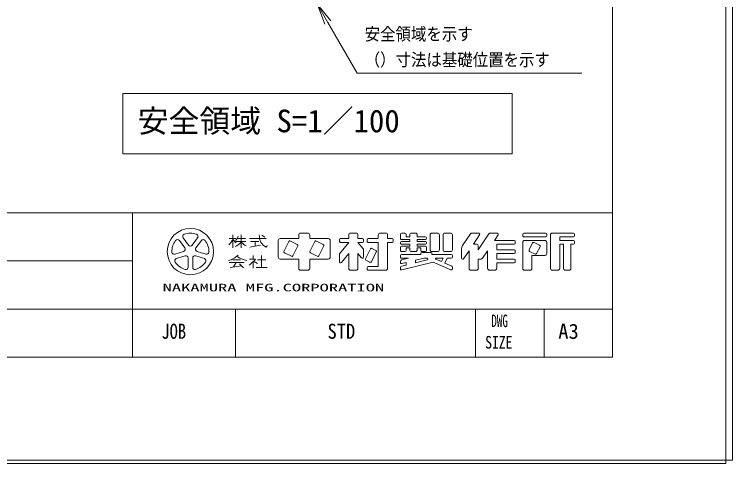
# Model space of a CAD drawing. Units: millimetres at full size, sheet at 1:10, with parts at other scales. Extents: x 5 to 8405, y -5 to 5945.
# Drawn here: x 6310 to 8405, y -5 to 1304 of the extents above; entities that cross this region are included whole.
import ezdxf
from ezdxf.enums import TextEntityAlignment as Align

# ---------------------------------------------------------------- set-up
doc = ezdxf.new("R2010")
doc.units = ezdxf.units.MM
doc.header["$LTSCALE"] = 10
for name, color, linetype, lineweight in [('DEFPOINTS_3', 7, 'Continuous', 0), ('LY_2', 7, 'Continuous', 0), ('LY_5', 7, 'Continuous', 0), ('LY_6', 7, 'Continuous', 0)]:
    doc.layers.add(name, color=color, linetype=linetype, lineweight=lineweight)
doc.layers.add('LY_4', color=7, linetype='Continuous')
doc.styles.add('ＭＳ ゴシック', font='')
doc.styles.get('ＭＳ ゴシック').set_extended_font_data('MS Gothic')

# ---------------------------------------------------------------- blocks, each defined once
blk = doc.blocks.new('-003-_U3')
at = {"color": 7, "linetype": 'Continuous', "lineweight": 0}
for p, q in [((-1, 0.1667), (0, 0)), ((0, 0), (-1, 0)), ((-1, -0.1667), (0, 0))]:
    blk.add_line(p, q, dxfattribs=at)

msp = doc.modelspace()

# ---------------------------------------------------------------- linework, layer by layer
at = {"layer": 'DEFPOINTS_3'}
for p, q in [((8405, 5.21), (8405, 5945.21)), ((5, 5.21), (8405, 5.21))]:
    msp.add_line(p, q, dxfattribs=at)
at = {"layer": 'LY_2'}
for p, q in [((8055, 305.21), (8055, 5645.21)), ((355, 725.21), (8055, 725.21)), ((6655, 725.21), (6655, 305.21)), ((6802.43, 653.07), (6818.12, 631.47)), ((6829.04, 631.47), (6844.73, 653.07)), ((6936.98, 650.27), (6955.88, 650.27)), ((6947.78, 661.07), (6947.78, 623.27)), ((6959.63, 650.27), (6984.5, 650.27)), ((6972.08, 661.07), (6972.08, 623.27)), ((6996.38, 650.27), (7044.98, 650.27)), ((7040.63, 654.55), (7031.81, 660.43)), ((7085.48, 650.27), (7139.48, 650.27)), ((7139.48, 661.07), (7139.48, 650.27)), ((7144.88, 666.47), (7166.48, 666.47)), ((7171.88, 661.07), (7171.88, 650.27)), ((7171.88, 650.27), (7225.88, 650.27)), ((7261.52, 650.27), (7285.28, 650.27)), ((7285.28, 661.07), (7285.28, 650.27)), ((7290.68, 666.47), (7306.88, 666.47)), ((7312.28, 661.07), (7312.28, 650.27)), ((7312.28, 650.27), (7325.24, 650.27)), ((7342.52, 650.27), (7371.68, 650.27)), ((7371.68, 661.07), (7371.68, 650.27)), ((7377.08, 666.47), (7393.28, 666.47)), ((7398.68, 661.07), (7398.68, 650.27)), ((7398.68, 650.27), (7411.64, 650.27)), ((7436.48, 663.23), (7436.48, 650.81)), ((7439.72, 666.47), (7449.44, 666.47)), ((7452.68, 663.23), (7452.68, 655.67)), ((7452.68, 655.67), (7463.48, 655.67)), ((7463.48, 661.07), (7463.48, 655.67)), ((7479.68, 666.47), (7468.88, 666.47)), ((7485.08, 661.07), (7485.08, 655.67)), ((7485.08, 655.67), (7508.84, 655.67)), ((7512.08, 652.43), (7512.08, 650.81)), ((7522.88, 661.07), (7522.88, 617.87)), ((7528.28, 666.47), (7544.48, 666.47)), ((7549.88, 661.07), (7549.88, 617.87)), ((7560.68, 661.07), (7560.68, 617.87)), ((7566.08, 666.47), (7582.28, 666.47)), ((7587.68, 661.07), (7587.68, 617.87)), ((7617.4, 630.05), (7640.08, 664.07)), ((7644.57, 666.47), (7664.43, 666.47)), ((7648.88, 634.07), (7667.12, 661.44)), ((7663.28, 617.87), (7694.08, 664.07)), ((7698.57, 666.47), (7718.43, 666.47)), ((7710.08, 644.87), (7721.12, 661.44)), ((7792.88, 663.23), (7792.88, 658.91)), ((7796.12, 666.47), (7859.84, 666.47)), ((7796.12, 655.67), (7859.84, 655.67)), ((7863.08, 663.23), (7863.08, 658.91)), ((7873.88, 661.07), (7873.88, 563.87)), ((7879.28, 666.47), (7940.84, 666.47)), ((7900.88, 655.67), (7940.84, 655.67)), ((7900.88, 655.67), (7900.88, 644.87)), ((7944.08, 663.23), (7944.08, 658.91)), ((6807.2, 623.54), (6791.5, 645.14)), ((6855.66, 645.14), (6839.96, 623.54)), ((6956.69, 642.17), (6985.58, 642.17)), ((6997.23, 625.6), (7027.93, 631.74)), ((6999.08, 642.17), (7023.38, 642.17)), ((7012.58, 642.17), (7012.58, 628.67)), ((7080.08, 644.87), (7080.08, 596.27)), ((7111.03, 641.98), (7096.65, 613.21)), ((7135.5, 633.36), (7115.38, 643.42)), ((7122.57, 600.25), (7136.95, 629.02)), ((7186.63, 641.98), (7172.25, 613.21)), ((7211.1, 633.36), (7190.98, 643.42)), ((7198.17, 600.25), (7212.55, 629.02)), ((7231.28, 644.87), (7231.28, 596.27)), ((7258.28, 647.03), (7258.28, 642.71)), ((7285.28, 639.47), (7258.28, 605.72)), ((7261.52, 639.47), (7285.28, 639.47)), ((7312.28, 639.47), (7325.24, 639.47)), ((7312.28, 639.47), (7328.48, 619.22)), ((7328.48, 647.03), (7328.48, 642.71)), ((7339.28, 647.03), (7339.28, 642.71)), ((7342.52, 639.47), (7371.68, 639.47)), ((7371.68, 639.47), (7371.68, 569.27)), ((7398.68, 639.47), (7411.64, 639.47)), ((7398.68, 639.47), (7398.68, 563.87)), ((7414.88, 647.03), (7414.88, 642.71)), ((7436.48, 638.93), (7436.48, 637.31)), ((7439.72, 647.57), (7463.48, 647.57)), ((7439.72, 642.17), (7463.48, 642.17)), ((7439.72, 634.07), (7463.48, 634.07)), ((7439.72, 628.67), (7463.48, 628.67)), ((7463.48, 647.57), (7463.48, 642.17)), ((7463.48, 634.07), (7463.48, 628.67)), ((7485.08, 647.57), (7485.08, 642.17)), ((7485.08, 647.57), (7508.84, 647.57)), ((7485.08, 642.17), (7508.84, 642.17)), ((7485.08, 634.07), (7485.08, 628.67)), ((7485.08, 634.07), (7508.84, 634.07)), ((7485.08, 628.67), (7508.84, 628.67)), ((7512.08, 638.93), (7512.08, 637.31)), ((7648.88, 634.07), (7657.88, 634.07)), ((7663.28, 628.67), (7663.28, 617.87)), ((7710.08, 644.87), (7768.04, 644.87)), ((7717.28, 634.07), (7717.28, 617.87)), ((7717.28, 634.07), (7768.04, 634.07)), ((7771.28, 641.63), (7771.28, 637.31)), ((7792.88, 639.47), (7792.88, 563.87)), ((7798.28, 644.87), (7857.68, 644.87)), ((7821.67, 637.66), (7811.61, 617.53)), ((7826.02, 639.1), (7841.82, 631.2)), ((7863.08, 639.47), (7863.08, 607.07)), ((7900.88, 644.87), (7940.84, 644.87)), ((7900.88, 634.07), (7900.88, 563.87)), ((7900.88, 634.07), (7911.68, 634.07)), ((7911.68, 634.07), (7911.68, 563.87)), ((7933.28, 634.07), (7933.28, 563.87)), ((7933.28, 634.07), (7940.84, 634.07)), ((7944.08, 641.63), (7944.08, 637.31)), ((6778.43, 604.9), (6803.82, 613.15)), ((6843.34, 613.15), (6868.73, 604.9)), ((7098.1, 608.86), (7118.22, 598.8)), ((7173.7, 608.86), (7193.82, 598.8)), ((7328.48, 619.22), (7328.48, 596.06)), ((7348.63, 620.38), (7334.25, 591.61)), ((7365.91, 611.74), (7351.53, 582.97)), ((7352.98, 621.82), (7364.46, 616.08)), ((7436.48, 625.43), (7436.48, 615.71)), ((7439.72, 612.47), (7449.44, 612.47)), ((7452.68, 623.27), (7452.68, 615.71)), ((7452.68, 623.27), (7463.48, 623.27)), ((7463.48, 623.27), (7463.48, 617.87)), ((7468.88, 612.47), (7479.68, 612.47)), ((7485.08, 623.27), (7495.88, 623.27)), ((7485.08, 623.27), (7485.08, 617.87)), ((7495.88, 623.27), (7495.88, 615.71)), ((7499.12, 612.47), (7508.84, 612.47)), ((7499.12, 609.77), (7525.04, 609.77)), ((7512.08, 625.43), (7512.08, 615.71)), ((7528.28, 612.47), (7544.48, 612.47)), ((7566.08, 612.47), (7582.28, 612.47)), ((7614.68, 621.07), (7614.68, 593.47)), ((7620.62, 591.68), (7636.28, 615.17)), ((7636.28, 615.17), (7636.28, 563.87)), ((7675.68, 593.28), (7690.28, 615.17)), ((7690.28, 615.17), (7690.28, 563.87)), ((7717.28, 617.87), (7768.04, 617.87)), ((7771.28, 614.63), (7771.28, 610.31)), ((7813.06, 613.18), (7828.86, 605.28)), ((7843.27, 626.86), (7833.21, 606.73)), ((6807.99, 600.31), (6782.6, 592.06)), ((6816.83, 567.19), (6816.83, 593.89)), ((6830.33, 593.89), (6830.33, 567.19)), ((6864.56, 592.06), (6839.17, 600.31)), ((6947.78, 588.17), (6969.38, 588.17)), ((6996.38, 590.87), (7013.98, 590.87)), ((7007.18, 601.67), (7007.18, 590.87)), ((7019.33, 588.17), (7043.63, 588.17)), ((7031.48, 601.67), (7031.48, 566.57)), ((7085.48, 590.87), (7139.48, 590.87)), ((7139.48, 590.87), (7139.48, 563.87)), ((7171.88, 590.87), (7171.88, 563.87)), ((7171.88, 590.87), (7225.88, 590.87)), ((7258.28, 605.72), (7258.28, 582.56)), ((7285.28, 607.07), (7264.05, 580.54)), ((7285.28, 607.07), (7285.28, 563.87)), ((7312.28, 607.07), (7312.28, 563.87)), ((7312.28, 607.07), (7322.71, 594.04)), ((7335.7, 587.26), (7347.18, 581.52)), ((7436.48, 601.13), (7436.48, 596.81)), ((7460.21, 593.57), (7438.93, 588.25)), ((7439.72, 604.37), (7495.88, 604.37)), ((7439.72, 593.57), (7460.21, 593.57)), ((7504.74, 593.57), (7479.68, 587.31)), ((7514.53, 588.79), (7479.68, 580.07)), ((7479.68, 587.31), (7479.68, 580.07)), ((7495.88, 606.53), (7495.88, 604.37)), ((7504.74, 593.57), (7513.94, 593.57)), ((7528.28, 606.53), (7528.28, 604.37)), ((7528.28, 604.37), (7584.44, 604.37)), ((7539.57, 590.47), (7555.64, 583.33)), ((7540.23, 593.57), (7560.76, 593.57)), ((7555.64, 583.33), (7560.76, 593.57)), ((7565.52, 578.94), (7572.83, 593.57)), ((7572.83, 593.57), (7584.44, 593.57)), ((7587.68, 601.13), (7587.68, 596.81)), ((7663.28, 590.87), (7663.28, 563.87)), ((7663.28, 590.87), (7671.19, 590.87)), ((7717.28, 607.07), (7768.04, 607.07)), ((7717.28, 607.07), (7717.28, 590.87)), ((7717.28, 590.87), (7768.04, 590.87)), ((7771.28, 587.63), (7771.28, 583.31)), ((7819.88, 601.67), (7857.68, 601.67)), ((7819.88, 601.67), (7819.88, 563.87)), ((4305, 585.21), (6655, 585.21)), ((6936.98, 580.88), (6980.18, 580.88)), ((6939.7, 566.56), (6972.75, 571.28)), ((6957.02, 580.88), (6949.23, 567.92)), ((6966.68, 577.35), (6978.8, 565.22)), ((7007.18, 583.4), (7007.18, 563.87)), ((7008.19, 584.42), (7019.08, 578.13)), ((7015.28, 566.57), (7047.68, 566.57)), ((7339.28, 566.03), (7339.28, 561.71)), ((7342.52, 569.27), (7371.68, 569.27)), ((7436.48, 585.11), (7436.48, 580.66)), ((7436.48, 566.74), (7436.48, 562.29)), ((7452.68, 573.32), (7438.93, 569.89)), ((7532, 582.02), (7440.51, 559.15)), ((7452.68, 580.56), (7440.51, 577.52)), ((7452.68, 580.56), (7452.68, 573.32)), ((7532, 582.02), (7583.12, 559.3)), ((7565.52, 578.94), (7585.76, 569.95)), ((7587.68, 566.99), (7587.68, 562.26)), ((7717.28, 580.07), (7768.04, 580.07)), ((7717.28, 580.07), (7717.28, 563.87)), ((7144.88, 558.47), (7166.48, 558.47)), ((7290.68, 558.47), (7306.88, 558.47)), ((7342.52, 558.47), (7393.28, 558.47)), ((7641.68, 558.47), (7657.88, 558.47)), ((7695.68, 558.47), (7711.88, 558.47)), ((7798.28, 558.47), (7814.48, 558.47)), ((7879.28, 558.47), (7895.48, 558.47)), ((7917.08, 558.47), (7927.88, 558.47)), ((3205, 445.21), (8055, 445.21)), ((6955, 445.21), (6955, 305.21)), ((7655, 445.21), (7655, 305.21)), ((7855, 445.21), (7855, 305.21)), ((355, 305.21), (8055, 305.21))]:
    msp.add_line(p, q, dxfattribs=at)
msp.add_circle((6823.58, 612.47), 67.5, dxfattribs=at)
for centre, radius, start, end in [((6807.89, 657.04), 6.75, 109.39847, 215.99997), ((6823.58, 612.47), 54, 70.60155, 109.39847), ((6839.27, 657.04), 6.75, 324, 70.60155), ((6934.96, 666.15), 29.34, 313.72108, 343.54317), ((7063.74, 659.09), 39.06, 177.09472, 240.51891), ((7085.48, 644.87), 5.4, 89.99998, 179.99996), ((7144.88, 661.07), 5.4, 89.99998, 179.99996), ((7166.48, 661.07), 5.4, 0, 89.99998), ((7225.88, 644.87), 5.4, 0, 89.99998), ((7261.52, 647.03), 3.24, 89.99998, 179.99996), ((7290.68, 661.07), 5.4, 89.99998, 179.99996), ((7306.88, 661.07), 5.4, 0, 89.99998), ((7325.24, 647.03), 3.24, 0, 89.99998), ((7342.52, 647.03), 3.24, 89.99998, 179.99996), ((7377.08, 661.07), 5.4, 89.99998, 179.99996), ((7393.28, 661.07), 5.4, 0, 89.99998), ((7411.64, 647.03), 3.24, 0, 89.99998), ((7439.72, 663.23), 3.24, 89.99998, 179.99996), ((7439.72, 650.81), 3.24, 179.99998, 270.00002), ((7449.44, 663.23), 3.24, 0, 89.99998), ((7468.88, 661.07), 5.4, 89.99998, 179.99996), ((7479.68, 661.07), 5.4, 0, 89.99998), ((7508.84, 652.43), 3.24, 0, 89.99998), ((7508.84, 650.81), 3.24, 270.00002, 0), ((7528.28, 661.07), 5.4, 89.99998, 179.99996), ((7544.48, 661.07), 5.4, 0, 89.99998), ((7566.08, 661.07), 5.4, 89.99998, 179.99996), ((7582.28, 661.07), 5.4, 0, 89.99998), ((7644.57, 661.07), 5.4, 89.99998, 146.30984), ((7664.43, 663.23), 3.24, 326.31015, 89.99998), ((7698.57, 661.07), 5.4, 89.99998, 146.3098), ((7718.43, 663.23), 3.24, 326.31003, 89.99998), ((7796.12, 663.23), 3.24, 89.99998, 179.99996), ((7796.12, 658.91), 3.24, 179.99998, 270.00002), ((7859.84, 663.23), 3.24, 0, 89.99998), ((7859.84, 658.91), 3.24, 270.00002, 0), ((7879.28, 661.07), 5.4, 89.99998, 179.99996), ((7940.84, 663.23), 3.24, 0, 89.99998), ((7940.84, 658.91), 3.24, 270.00002, 0), ((6823.58, 612.47), 54, 142.60154, 181.39846), ((6786.04, 641.17), 6.75, 35.99999, 142.60154), ((6823.58, 635.44), 6.75, 215.99998, 324), ((6861.12, 641.17), 6.75, 37.39846, 143.99995), ((6823.58, 612.47), 54, 358.60155, 37.39847), ((6905.68, 666.89), 45.69, 311.36185, 337.13638), ((6987.34, 673.75), 46.9, 212.50346, 230.00631), ((6927.53, 681.57), 60.68, 295.86917, 317.23867), ((7016.63, 681.57), 60.68, 222.76131, 240.10806), ((7024.21, 641.3), 25.98, 321.42112, 334.8249), ((7113.93, 640.53), 3.24, 63.43492, 153.43499), ((7134.05, 630.46), 3.24, 333.4349, 63.43487), ((7189.53, 640.53), 3.24, 63.43492, 153.43499), ((7209.65, 630.46), 3.24, 333.4349, 63.43487), ((7261.52, 642.71), 3.24, 179.99998, 270.00002), ((7325.24, 642.71), 3.24, 270.00002, 0), ((7342.52, 642.71), 3.24, 179.99998, 270.00002), ((7411.64, 642.71), 3.24, 270.00002, 0), ((7439.72, 638.93), 3.24, 89.99998, 179.99996), ((7439.72, 637.31), 3.24, 179.99998, 270.00002), ((7439.72, 625.43), 3.24, 89.99998, 179.99996), ((7508.84, 638.93), 3.24, 0, 89.99998), ((7508.84, 637.31), 3.24, 270.00002, 0), ((7508.84, 625.43), 3.24, 0, 89.99998), ((7630.88, 621.07), 16.2, 146.30999, 179.99996), ((7657.88, 628.67), 5.4, 0, 89.99998), ((7768.04, 641.63), 3.24, 0, 89.99998), ((7768.04, 637.31), 3.24, 270.00002, 0), ((7798.28, 639.47), 5.4, 89.99998, 179.99996), ((7824.57, 636.21), 3.24, 63.43447, 153.43474), ((7840.37, 628.3), 3.24, 333.43484, 63.43447), ((7857.68, 639.47), 5.4, 0, 89.99998), ((7940.84, 641.63), 3.24, 0, 89.99998), ((7940.84, 637.31), 3.24, 270.00002, 0), ((6776.34, 611.32), 6.75, 181.39848, 287.99997), ((6801.74, 619.57), 6.75, 287.99998, 35.99999), ((6845.42, 619.57), 6.75, 143.99996, 251.99999), ((6870.82, 611.32), 6.75, 252.00001, 358.60156), ((7099.55, 611.76), 3.24, 153.43495, 243.43485), ((7175.15, 611.76), 3.24, 153.43495, 243.43485), ((7351.53, 618.93), 3.24, 63.43487, 153.43498), ((7363.01, 613.18), 3.24, 333.43492, 63.43493), ((7439.72, 615.71), 3.24, 179.99998, 270.00002), ((7449.44, 615.71), 3.24, 270.00002, 0), ((7468.88, 617.87), 5.4, 179.99998, 270.00002), ((7479.68, 617.87), 5.4, 270.00002, 0), ((7499.12, 615.71), 3.24, 179.99998, 270.00002), ((7499.12, 606.53), 3.24, 89.99998, 179.99996), ((7508.84, 615.71), 3.24, 270.00002, 0), ((7528.28, 617.87), 5.4, 179.99998, 270.00002), ((7525.04, 606.53), 3.24, 0, 89.99998), ((7544.48, 617.87), 5.4, 270.00002, 0), ((7566.08, 617.87), 5.4, 179.99998, 270.00002), ((7582.28, 617.87), 5.4, 270.00002, 0), ((7768.04, 614.63), 3.24, 0, 89.99998), ((7768.04, 610.31), 3.24, 270.00002, 0), ((7814.51, 616.08), 3.24, 153.43517, 243.43529), ((6784.69, 585.64), 6.75, 107.99999, 214.60154), ((6810.08, 593.89), 6.75, 359.99997, 107.99999), ((6837.08, 593.89), 6.75, 71.99997, 179.99999), ((6862.47, 585.64), 6.75, 325.39847, 71.99996), ((6917.04, 650.34), 66.41, 285.11261, 313.40619), ((6999.6, 649.08), 63.84, 231.17281, 259.75506), ((6941.8, 649.73), 93.13, 304.87257, 320.80411), ((7085.48, 596.27), 5.4, 179.99998, 270.00002), ((7119.67, 601.7), 3.24, 243.43498, 333.43496), ((7195.27, 601.7), 3.24, 243.43498, 333.43496), ((7225.88, 596.27), 5.4, 270.00002, 0), ((7325.24, 596.06), 3.24, 218.65962, 0), ((7337.15, 590.16), 3.24, 153.43487, 243.4348), ((7439.72, 601.13), 3.24, 89.99998, 179.99996), ((7439.72, 596.81), 3.24, 179.99998, 270.00002), ((7439.72, 585.11), 3.24, 104.03614, 179.99996), ((7513.94, 591.14), 2.43, 284.0365, 89.99998), ((7540.23, 591.95), 1.62, 89.99998, 246.03817), ((7584.44, 601.13), 3.24, 0, 89.99998), ((7584.44, 596.81), 3.24, 270.00002, 0), ((7617.92, 593.47), 3.24, 179.99998, 326.30997), ((7671.19, 596.27), 5.4, 270.00002, 326.31002), ((7768.04, 587.63), 3.24, 0, 89.99998), ((7830.31, 608.18), 3.24, 243.43534, 333.43491), ((7857.68, 607.07), 5.4, 270.00002, 0), ((6823.58, 612.47), 54, 214.60156, 253.39848), ((6810.08, 567.19), 6.75, 253.39847, 359.99997), ((6837.08, 567.19), 6.75, 179.99999, 286.60154), ((6823.58, 612.47), 54, 286.60155, 325.39847), ((7261.52, 582.56), 3.24, 179.99998, 321.34037), ((7342.52, 566.03), 3.24, 89.99998, 179.99996), ((7348.63, 584.42), 3.24, 243.43487, 333.43498), ((7439.72, 580.66), 3.24, 179.99998, 284.03612), ((7439.72, 566.74), 3.24, 104.03614, 179.99996), ((7584.44, 566.99), 3.24, 0, 66.03701), ((7768.04, 583.31), 3.24, 270.00002, 0), ((7144.88, 563.87), 5.4, 179.99998, 270.00002), ((7166.48, 563.87), 5.4, 270.00002, 0), ((7290.68, 563.87), 5.4, 179.99998, 270.00002), ((7306.88, 563.87), 5.4, 270.00002, 0), ((7342.52, 561.71), 3.24, 179.99998, 270.00002), ((7393.28, 563.87), 5.4, 270.00002, 0), ((7439.72, 562.29), 3.24, 179.99998, 284.03612), ((7584.44, 562.26), 3.24, 246.03699, 0), ((7641.68, 563.87), 5.4, 179.99998, 270.00002), ((7657.88, 563.87), 5.4, 270.00002, 0), ((7695.68, 563.87), 5.4, 179.99998, 270.00002), ((7711.88, 563.87), 5.4, 270.00002, 0), ((7798.28, 563.87), 5.4, 179.99998, 270.00002), ((7814.48, 563.87), 5.4, 270.00002, 0), ((7879.28, 563.87), 5.4, 179.99998, 270.00002), ((7895.48, 563.87), 5.4, 270.00002, 0), ((7917.08, 563.87), 5.4, 179.99998, 270.00002), ((7927.88, 563.87), 5.4, 270.00002, 0)]:
    msp.add_arc(centre, radius, start, end, dxfattribs=at)
at = {"layer": 'LY_5'}
for p, q in [((8384.96, -5.21), (8384.96, 5933.2)), ((25.04, -5.21), (8384.96, -5.21))]:
    msp.add_line(p, q, dxfattribs=at)
at = {"layer": 'LY_5', "lineweight": 18}
for p, q in [((7762.46, 1073.4), (6626.46, 1073.4)), ((6626.46, 1073.4), (6626.46, 897.4)), ((7762.46, 897.4), (7762.46, 1073.4)), ((6626.46, 897.4), (7762.46, 897.4))]:
    msp.add_line(p, q, dxfattribs=at)
at = {"layer": 'LY_6'}
for p, q in [((7224.46, 1280.27), (7309.93, 1132.23)), ((7309.93, 1132.23), (7329.93, 1132.23)), ((7329.93, 1132.23), (7964.85, 1132.23))]:
    msp.add_line(p, q, dxfattribs=at)

# ---------------------------------------------------------------- block references
at = {"layer": 'LY_6', "xscale": 60, "yscale": 60, "rotation": 120}
msp.add_blockref('-003-_U3', (7194.46, 1332.23), dxfattribs=at)

# ---------------------------------------------------------------- texts
at = {"layer": 'LY_2', "style": 'ＭＳ ゴシック'}
for s, height, width, p in [('NAKAMURA MFG.CORPORATION', 21.99, 1.8, (6742.76, 490.21)), ('DWG', 36.66, 0.65, (7701.16, 381.46)), ('JOB', 43.99, 0.8, (6739.24, 345.31)), ('SIZE', 36.66, 0.8, (7683.21, 318.96))]:
    msp.add_text(s, height=height, dxfattribs=dict(at, width=width)).set_placement(p, align=Align.BOTTOM_LEFT)
msp.add_text('A3', height=43.99, dxfattribs=at).set_placement((7896.43, 345.21), align=Align.BOTTOM_LEFT)
at = {"layer": 'LY_4', "style": 'ＭＳ ゴシック', "width": 0.9}
msp.add_text('STD', height=43.99, dxfattribs=at).set_placement((7223.57, 345.21), align=Align.BOTTOM_LEFT)
at = {"layer": 'LY_5', "style": 'ＭＳ ゴシック'}
msp.add_text('安全領域 S=1／100', height=65.98, dxfattribs=at).set_placement((6669.97, 940.4), align=Align.BOTTOM_LEFT)
at = {"layer": 'LY_6', "style": 'ＭＳ ゴシック', "width": 0.9}
for s, p in [('安全領域を示す', (7331.93, 1217.23)), ('（）寸法は基礎位置を示す', (7331.93, 1142.23))]:
    msp.add_text(s, height=36.66, dxfattribs=at).set_placement(p, align=Align.BOTTOM_LEFT)

doc.saveas('drawing.dxf')
